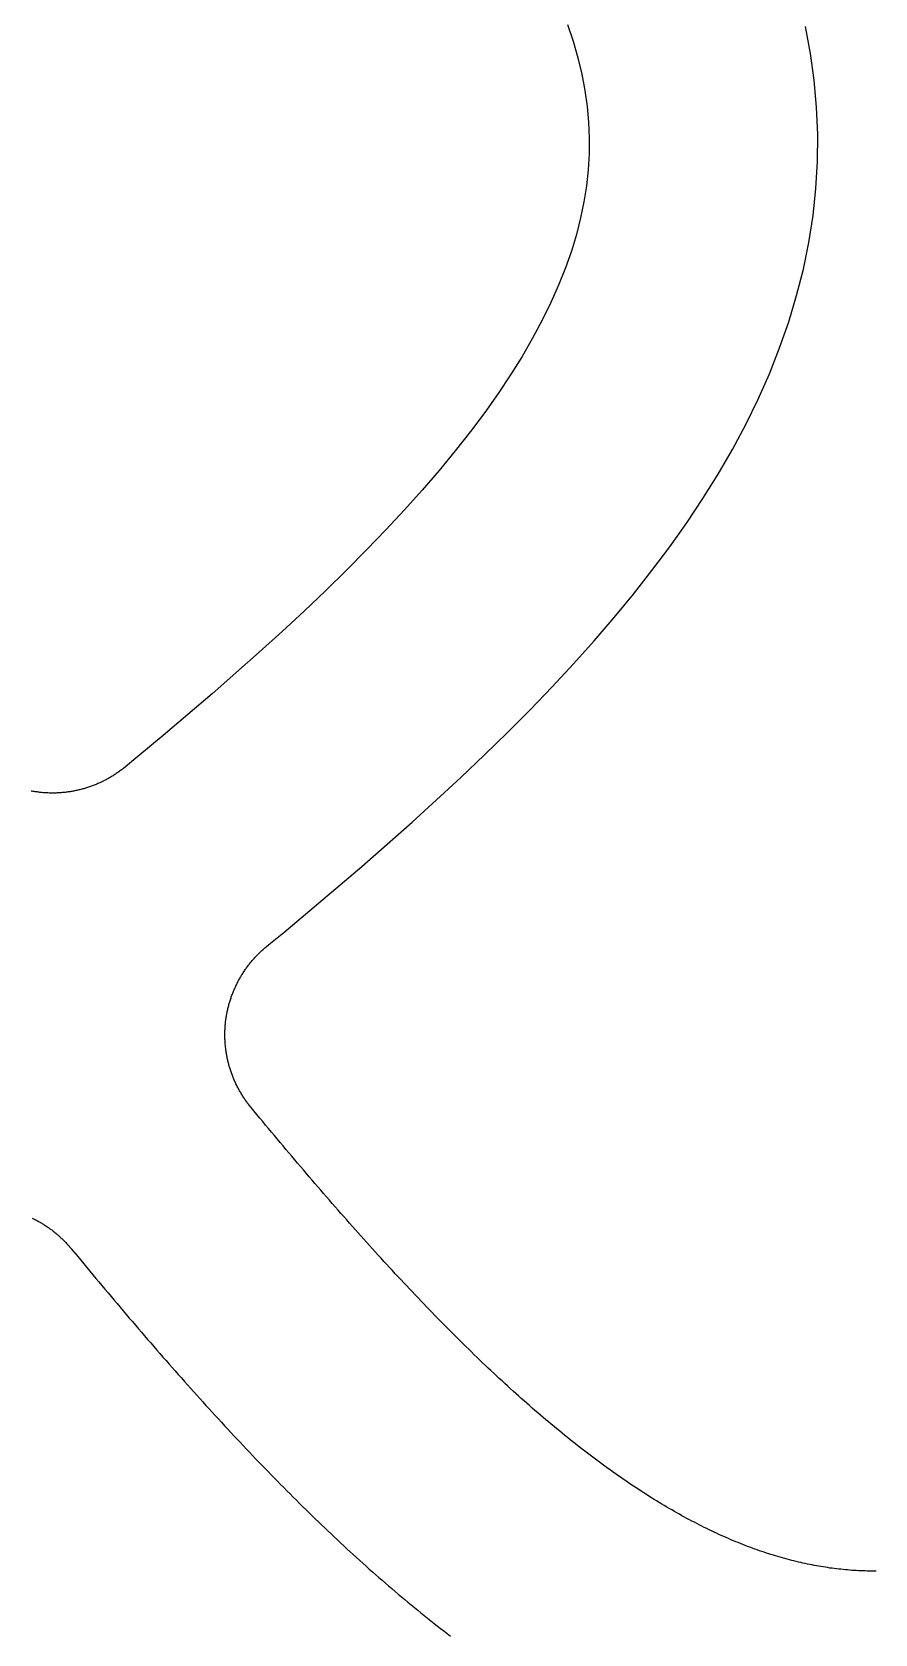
# Model space of a CAD drawing. Header units: millimetres. Extents: x 0 to 12, y 0 to 22.
# Drawn here: x 4.525 to 6, y 5.39 to 8.195 of the extents above; entities that cross this region are included whole.
import ezdxf

# ---------------------------------------------------------------- set-up
doc = ezdxf.new("R2010")
doc.units = ezdxf.units.MM
doc.layers.add('CUT_HOLE', color=3, linetype='Continuous')

msp = doc.modelspace()

# ---------------------------------------------------------------- linework, layer by layer
at = {"layer": 'CUT_HOLE'}
for points in [[(5.4621, 8.2082), (5.4719, 8.1788), (5.4802, 8.1498), (5.487, 8.1211), (5.4923, 8.0928), (5.4963, 8.0648), (5.4988, 8.037), (5.4999, 8.0092), (5.4997, 7.9815), (5.4981, 7.9538), (5.4951, 7.9259), (5.4907, 7.8978), (5.4849, 7.8694), (5.4776, 7.8406), (5.4688, 7.8115), (5.4584, 7.7819), (5.4465, 7.7518), (5.433, 7.7213), (5.4178, 7.6903), (5.401, 7.6589), (5.3825, 7.627), (5.3624, 7.5947), (5.3407, 7.562), (5.3173, 7.5288), (5.2923, 7.4954), (5.2657, 7.4615), (5.2376, 7.4274), (5.2079, 7.3929), (5.1768, 7.3582), (5.1443, 7.3233), (5.1105, 7.2881), (5.0753, 7.2527), (5.0389, 7.217), (5.0012, 7.1812), (4.9625, 7.1453), (4.9227, 7.1091), (4.8819, 7.0728), (4.8401, 7.0364), (4.7976, 6.9999), (4.7542, 6.9632), (4.7101, 6.9264), (4.685, 6.9057), (4.6839, 6.9049), (4.6825, 6.9038), (4.6811, 6.9027), (4.6797, 6.9017), (4.6783, 6.9006), (4.6769, 6.8996), (4.6754, 6.8986), (4.674, 6.8976), (4.6725, 6.8966), (4.6711, 6.8956), (4.6696, 6.8947), (4.6681, 6.8937), (4.6667, 6.8928), (4.6652, 6.8919), (4.6637, 6.8909), (4.6621, 6.8901), (4.6606, 6.8892), (4.6591, 6.8883), (4.6576, 6.8874), (4.656, 6.8866), (4.6545, 6.8858), (4.6529, 6.885), (4.6514, 6.8842), (4.6498, 6.8834), (4.6482, 6.8826), (4.6466, 6.8818), (4.645, 6.8811), (4.6435, 6.8803), (4.6419, 6.8796), (4.6402, 6.8789), (4.6386, 6.8782), (4.637, 6.8776), (4.6354, 6.8769), (4.6338, 6.8762), (4.6321, 6.8756), (4.6305, 6.875), (4.6288, 6.8744), (4.6272, 6.8738), (4.6255, 6.8732), (4.6238, 6.8727), (4.6222, 6.8721), (4.6205, 6.8716), (4.6188, 6.8711), (4.6171, 6.8706), (4.6155, 6.8701), (4.6138, 6.8696), (4.6121, 6.8691), (4.6104, 6.8687), (4.6087, 6.8683), (4.607, 6.8679), (4.6052, 6.8675), (4.6035, 6.8671), (4.6018, 6.8667), (4.6001, 6.8664), (4.5984, 6.866), (4.5966, 6.8657), (4.5949, 6.8654), (4.5932, 6.8651), (4.5915, 6.8648), (4.5897, 6.8646), (4.588, 6.8643), (4.5862, 6.8641), (4.5845, 6.8639), (4.5828, 6.8637), (4.581, 6.8635), (4.5793, 6.8633), (4.5775, 6.8632), (4.5758, 6.863), (4.574, 6.8629), (4.5723, 6.8628), (4.5705, 6.8627), (4.5687, 6.8626), (4.567, 6.8625), (4.5652, 6.8625), (4.5635, 6.8625), (4.5617, 6.8625), (4.56, 6.8625), (4.5582, 6.8625), (4.5565, 6.8625), (4.5547, 6.8625), (4.5529, 6.8626), (4.5512, 6.8627), (4.5494, 6.8628), (4.5477, 6.8629), (4.5459, 6.863), (4.5442, 6.8631), (4.5424, 6.8633), (4.5407, 6.8635), (4.5389, 6.8636), (4.5372, 6.8638), (4.5355, 6.8641), (4.5337, 6.8643), (4.532, 6.8645), (4.5302, 6.8648), (4.5285, 6.8651), (4.5268, 6.8654), (4.525, 6.8657), (4.5233, 6.866)], [(6.0019, 5.5), (5.9981, 5.5), (5.9942, 5.5), (5.9904, 5.5001), (5.9866, 5.5002), (5.9827, 5.5003), (5.9789, 5.5004), (5.9751, 5.5006), (5.9712, 5.5007), (5.9674, 5.5009), (5.9635, 5.5012), (5.9597, 5.5014), (5.9559, 5.5017), (5.952, 5.5021), (5.9482, 5.5024), (5.9443, 5.5028), (5.9404, 5.5032), (5.9366, 5.5036), (5.9327, 5.504), (5.9288, 5.5045), (5.925, 5.505), (5.9211, 5.5055), (5.9172, 5.5061), (5.9133, 5.5067), (5.9094, 5.5073), (5.9055, 5.5079), (5.9016, 5.5086), (5.8977, 5.5093), (5.8938, 5.51), (5.8899, 5.5108), (5.8859, 5.5115), (5.882, 5.5123), (5.8781, 5.5132), (5.8741, 5.514), (5.8702, 5.5149), (5.8662, 5.5158), (5.8623, 5.5168), (5.8583, 5.5178), (5.8543, 5.5188), (5.8503, 5.5198), (5.8463, 5.5208), (5.8423, 5.5219), (5.8383, 5.5231), (5.8343, 5.5242), (5.8303, 5.5254), (5.8262, 5.5266), (5.8222, 5.5278), (5.8181, 5.5291), (5.8141, 5.5304), (5.81, 5.5317), (5.8059, 5.533), (5.8019, 5.5344), (5.7978, 5.5358), (5.7937, 5.5373), (5.7896, 5.5387), (5.7855, 5.5402), (5.7813, 5.5418), (5.7772, 5.5433), (5.7731, 5.5449), (5.7689, 5.5465), (5.7647, 5.5482), (5.7606, 5.5499), (5.7564, 5.5516), (5.7522, 5.5533), (5.748, 5.5551), (5.7438, 5.5569), (5.7396, 5.5587), (5.7354, 5.5606), (5.7311, 5.5625), (5.7269, 5.5644), (5.7227, 5.5664), (5.7184, 5.5684), (5.7141, 5.5704), (5.7098, 5.5725), (5.7056, 5.5746), (5.7013, 5.5767), (5.697, 5.5788), (5.6927, 5.581), (5.6883, 5.5832), (5.684, 5.5855), (5.6797, 5.5877), (5.6753, 5.59), (5.671, 5.5924), (5.6666, 5.5947), (5.6622, 5.5971), (5.6578, 5.5996), (5.6534, 5.602), (5.6491, 5.6045), (5.6446, 5.6071), (5.6402, 5.6096), (5.6358, 5.6122), (5.6314, 5.6148), (5.6269, 5.6175), (5.6225, 5.6202), (5.618, 5.6229), (5.6136, 5.6257), (5.6091, 5.6284), (5.6046, 5.6313), (5.6001, 5.6341), (5.5956, 5.637), (5.5911, 5.6399), (5.5866, 5.6428), (5.5821, 5.6458), (5.5775, 5.6488), (5.573, 5.6518), (5.5685, 5.6549), (5.5639, 5.658), (5.5593, 5.6611), (5.5548, 5.6643), (5.5502, 5.6675), (5.5456, 5.6707), (5.541, 5.674), (5.5364, 5.6772), (5.5318, 5.6806), (5.5272, 5.6839), (5.5226, 5.6873), (5.518, 5.6907), (5.5133, 5.6941), (5.5087, 5.6976), (5.5041, 5.7011), (5.4994, 5.7046), (5.4948, 5.7082), (5.4901, 5.7118), (5.4854, 5.7154), (5.4807, 5.719), (5.4761, 5.7227), (5.4714, 5.7264), (5.4667, 5.7302), (5.462, 5.7339), (5.4573, 5.7377), (5.4525, 5.7416), (5.4478, 5.7454), (5.4431, 5.7493), (5.4384, 5.7532), (5.4336, 5.7572), (5.4289, 5.7612), (5.4241, 5.7652), (5.4194, 5.7692), (5.4146, 5.7733), (5.4099, 5.7774), (5.4051, 5.7815), (5.4003, 5.7856), (5.3955, 5.7898), (5.3907, 5.794), (5.3859, 5.7982), (5.3811, 5.8025), (5.3763, 5.8068), (5.3715, 5.8111), (5.3667, 5.8154), (5.3619, 5.8198), (5.3571, 5.8242), (5.3523, 5.8286), (5.3474, 5.8331), (5.3426, 5.8376), (5.3377, 5.8421), (5.3329, 5.8466), (5.328, 5.8512), (5.3232, 5.8557), (5.3183, 5.8603), (5.3135, 5.865), (5.3086, 5.8696), (5.3037, 5.8743), (5.2988, 5.879), (5.294, 5.8838), (5.2891, 5.8885), (5.2842, 5.8933), (5.2793, 5.8982), (5.2744, 5.903), (5.2695, 5.9079), (5.2646, 5.9127), (5.2597, 5.9177), (5.2548, 5.9226), (5.2498, 5.9275), (5.2449, 5.9325), (5.24, 5.9375), (5.2351, 5.9426), (5.2301, 5.9476), (5.2252, 5.9527), (5.2203, 5.9578), (5.2153, 5.9629), (5.2104, 5.9681), (5.2054, 5.9732), (5.2005, 5.9784), (5.1955, 5.9837), (5.1905, 5.9889), (5.1856, 5.9942), (5.1806, 5.9994), (5.1756, 6.0047), (5.1707, 6.0101), (5.1657, 6.0154), (5.1607, 6.0208), (5.1557, 6.0262), (5.1507, 6.0316), (5.1457, 6.037), (5.1407, 6.0424), (5.1357, 6.0479), (5.1308, 6.0534), (5.1257, 6.0589), (5.1207, 6.0644), (5.1157, 6.07), (5.1107, 6.0755), (5.1057, 6.0811), (5.1007, 6.0867), (5.0957, 6.0924), (5.0906, 6.098), (5.0856, 6.1037), (5.0806, 6.1093), (5.0756, 6.115), (5.0705, 6.1207), (5.0655, 6.1265), (5.0605, 6.1322), (5.0554, 6.138), (5.0504, 6.1438), (5.0453, 6.1496), (5.0403, 6.1554), (5.0352, 6.1612), (5.0302, 6.1671), (5.0251, 6.173), (5.0201, 6.1788), (5.015, 6.1847), (5.0099, 6.1907), (5.0049, 6.1966), (4.9998, 6.2025), (4.9947, 6.2085), (4.9896, 6.2145), (4.9846, 6.2205), (4.9795, 6.2265), (4.9744, 6.2325), (4.9693, 6.2385), (4.9642, 6.2446), (4.9592, 6.2506), (4.9541, 6.2567), (4.949, 6.2628), (4.9439, 6.2689), (4.9388, 6.275), (4.9337, 6.2812), (4.9286, 6.2873), (4.9235, 6.2934), (4.9184, 6.2996), (4.9133, 6.3058), (4.9082, 6.312), (4.907, 6.3133), (4.9059, 6.3147), (4.9049, 6.3161), (4.9038, 6.3175), (4.9027, 6.3189), (4.9017, 6.3203), (4.9006, 6.3217), (4.8996, 6.3231), (4.8986, 6.3246), (4.8976, 6.326), (4.8966, 6.3275), (4.8956, 6.3289), (4.8947, 6.3304), (4.8937, 6.3319), (4.8928, 6.3333), (4.8919, 6.3348), (4.8909, 6.3363), (4.8901, 6.3379), (4.8892, 6.3394), (4.8883, 6.3409), (4.8874, 6.3424), (4.8866, 6.344), (4.8858, 6.3455), (4.885, 6.3471), (4.8842, 6.3486), (4.8834, 6.3502), (4.8826, 6.3518), (4.8818, 6.3534), (4.8811, 6.355), (4.8803, 6.3565), (4.8796, 6.3581), (4.8789, 6.3598), (4.8782, 6.3614), (4.8776, 6.363), (4.8769, 6.3646), (4.8762, 6.3662), (4.8756, 6.3679), (4.875, 6.3695), (4.8744, 6.3712), (4.8738, 6.3728), (4.8732, 6.3745), (4.8727, 6.3762), (4.8721, 6.3778), (4.8716, 6.3795), (4.8711, 6.3812), (4.8706, 6.3829), (4.8701, 6.3845), (4.8696, 6.3862), (4.8691, 6.3879), (4.8687, 6.3896), (4.8683, 6.3913), (4.8679, 6.393), (4.8675, 6.3948), (4.8671, 6.3965), (4.8667, 6.3982), (4.8664, 6.3999), (4.866, 6.4016), (4.8657, 6.4034), (4.8654, 6.4051), (4.8651, 6.4068), (4.8648, 6.4085), (4.8646, 6.4103), (4.8643, 6.412), (4.8641, 6.4138), (4.8639, 6.4155), (4.8637, 6.4172), (4.8635, 6.419), (4.8633, 6.4207), (4.8632, 6.4225), (4.863, 6.4242), (4.8629, 6.426), (4.8628, 6.4277), (4.8627, 6.4295), (4.8626, 6.4313), (4.8625, 6.433), (4.8625, 6.4348), (4.8625, 6.4365), (4.8625, 6.4383), (4.8625, 6.44), (4.8625, 6.4418), (4.8625, 6.4435), (4.8625, 6.4453), (4.8626, 6.4471), (4.8627, 6.4488), (4.8628, 6.4506), (4.8629, 6.4523), (4.863, 6.4541), (4.8631, 6.4558), (4.8633, 6.4576), (4.8635, 6.4593), (4.8636, 6.4611), (4.8638, 6.4628), (4.8641, 6.4645), (4.8643, 6.4663), (4.8645, 6.468), (4.8648, 6.4698), (4.8651, 6.4715), (4.8654, 6.4732), (4.8657, 6.475), (4.866, 6.4767), (4.8663, 6.4784), (4.8667, 6.4801), (4.867, 6.4818), (4.8674, 6.4836), (4.8678, 6.4853), (4.8682, 6.487), (4.8687, 6.4887), (4.8691, 6.4904), (4.8696, 6.4921), (4.87, 6.4938), (4.8705, 6.4955), (4.871, 6.4971), (4.8715, 6.4988), (4.8721, 6.5005), (4.8726, 6.5022), (4.8732, 6.5038), (4.8737, 6.5055), (4.8743, 6.5071), (4.8749, 6.5088), (4.8755, 6.5104), (4.8762, 6.5121), (4.8768, 6.5137), (4.8775, 6.5153), (4.8782, 6.5169), (4.8789, 6.5186), (4.8796, 6.5202), (4.8803, 6.5218), (4.881, 6.5234), (4.8818, 6.525), (4.8825, 6.5265), (4.8833, 6.5281), (4.8841, 6.5297), (4.8849, 6.5313), (4.8857, 6.5328), (4.8865, 6.5344), (4.8874, 6.5359), (4.8882, 6.5374), (4.8891, 6.539), (4.89, 6.5405), (4.8909, 6.542), (4.8918, 6.5435), (4.8927, 6.545), (4.8936, 6.5465), (4.8946, 6.5479), (4.8955, 6.5494), (4.8965, 6.5509), (4.8975, 6.5523), (4.8985, 6.5538), (4.8995, 6.5552), (4.9005, 6.5566), (4.9016, 6.5581), (4.9026, 6.5595), (4.9037, 6.5609), (4.9048, 6.5622), (4.9058, 6.5636), (4.9069, 6.565), (4.908, 6.5664), (4.9092, 6.5677), (4.9103, 6.5691), (4.9114, 6.5704), (4.9126, 6.5717), (4.9138, 6.573), (4.915, 6.5743), (4.9161, 6.5756), (4.9173, 6.5769), (4.9186, 6.5782), (4.9198, 6.5794), (4.921, 6.5807), (4.9223, 6.5819), (4.9235, 6.5831), (4.9248, 6.5843), (4.9261, 6.5855), (4.9274, 6.5867), (4.9287, 6.5879), (4.93, 6.5891), (4.9313, 6.5902), (4.9326, 6.5914), (4.934, 6.5925), (4.9353, 6.5936), (4.9353, 6.5937), (4.9375, 6.5955), (4.9384, 6.5962), (4.9425, 6.5996), (4.9425, 6.5996), (4.9654, 6.6185), (5.0114, 6.6569), (5.0569, 6.6953), (5.1019, 6.7339), (5.1462, 6.7727), (5.19, 6.8115), (5.233, 6.8506), (5.2752, 6.8897), (5.3165, 6.9291), (5.357, 6.9686), (5.3964, 7.0084), (5.4349, 7.0483), (5.4723, 7.0885), (5.5085, 7.129), (5.5435, 7.1697), (5.5773, 7.2107), (5.6098, 7.252), (5.6409, 7.2937), (5.6706, 7.3357), (5.6988, 7.3782), (5.7254, 7.421), (5.7505, 7.4643), (5.7738, 7.508), (5.7955, 7.5522), (5.8153, 7.5968), (5.8332, 7.6419), (5.8491, 7.6875), (5.863, 7.7335), (5.8748, 7.7799), (5.8843, 7.8267), (5.8917, 7.8737), (5.8967, 7.921), (5.8995, 7.9684), (5.8999, 8.0158), (5.8979, 8.0633), (5.8936, 8.1106), (5.887, 8.1577), (5.8782, 8.2046)], [(4.525, 6.1182), (4.5265, 6.1175), (4.5281, 6.1167), (4.5297, 6.1159), (4.5313, 6.1151), (4.5328, 6.1143), (4.5344, 6.1135), (4.5359, 6.1126), (4.5374, 6.1118), (4.539, 6.1109), (4.5405, 6.11), (4.542, 6.1091), (4.5435, 6.1082), (4.545, 6.1073), (4.5465, 6.1064), (4.5479, 6.1054), (4.5494, 6.1045), (4.5509, 6.1035), (4.5523, 6.1025), (4.5538, 6.1015), (4.5552, 6.1005), (4.5566, 6.0995), (4.5581, 6.0984), (4.5595, 6.0974), (4.5609, 6.0963), (4.5622, 6.0952), (4.5636, 6.0942), (4.565, 6.0931), (4.5664, 6.092), (4.5677, 6.0908), (4.5691, 6.0897), (4.5704, 6.0886), (4.5717, 6.0874), (4.573, 6.0862), (4.5743, 6.085), (4.5756, 6.0839), (4.5769, 6.0827), (4.5782, 6.0814), (4.5794, 6.0802), (4.5807, 6.079), (4.5819, 6.0777), (4.5831, 6.0765), (4.5843, 6.0752), (4.5855, 6.0739), (4.5867, 6.0726), (4.5879, 6.0713), (4.5891, 6.07), (4.5902, 6.0687), (4.5914, 6.0674), (4.5925, 6.066), (4.5936, 6.0647), (4.5936, 6.0647), (4.5936, 6.0647), (4.5936, 6.0647), (4.5937, 6.0646), (4.5937, 6.0646), (4.5937, 6.0646), (4.5937, 6.0646), (4.5937, 6.0646), (4.5937, 6.0646), (4.5937, 6.0646), (4.5937, 6.0645), (4.5938, 6.0645), (4.5938, 6.0645), (4.5938, 6.0645), (4.5938, 6.0645), (4.5938, 6.0645), (4.5938, 6.0645), (4.5938, 6.0644), (4.5938, 6.0644), (4.5939, 6.0644), (4.5939, 6.0644), (4.5939, 6.0644), (4.5939, 6.0644), (4.5939, 6.0643), (4.5939, 6.0643), (4.5939, 6.0643), (4.5939, 6.0643), (4.594, 6.0643), (4.594, 6.0643), (4.594, 6.0643), (4.594, 6.0642), (4.594, 6.0642), (4.594, 6.0642), (4.594, 6.0642), (4.594, 6.0642), (4.5941, 6.0642), (4.5941, 6.0642), (4.5941, 6.0641), (4.5941, 6.0641), (4.5941, 6.0641), (4.5941, 6.0641), (4.5941, 6.0641), (4.5941, 6.0641), (4.5942, 6.064), (4.5942, 6.064), (4.5942, 6.064), (4.5942, 6.064), (4.5942, 6.064), (4.5942, 6.064), (4.5942, 6.064), (4.5942, 6.0639), (4.5943, 6.0639), (4.5943, 6.0639), (4.5943, 6.0639), (4.5943, 6.0639), (4.5943, 6.0639), (4.5943, 6.0639), (4.5943, 6.0638), (4.5943, 6.0638), (4.5944, 6.0638), (4.5944, 6.0638), (4.5944, 6.0638), (4.5944, 6.0638), (4.5944, 6.0637), (4.5944, 6.0637), (4.5944, 6.0637), (4.5944, 6.0637), (4.5945, 6.0637), (4.5945, 6.0637), (4.5945, 6.0637), (4.5945, 6.0636), (4.5945, 6.0636), (4.5945, 6.0636), (4.5945, 6.0636), (4.5945, 6.0636), (4.5946, 6.0636), (4.5946, 6.0636), (4.5946, 6.0635), (4.5946, 6.0635), (4.5946, 6.0635), (4.5946, 6.0635), (4.5946, 6.0635), (4.5946, 6.0635), (4.5947, 6.0634), (4.5947, 6.0634), (4.5947, 6.0634), (4.5947, 6.0634), (4.5947, 6.0634), (4.5947, 6.0634), (4.5947, 6.0634), (4.5947, 6.0633), (4.5947, 6.0633), (4.5948, 6.0633), (4.5948, 6.0633), (4.5948, 6.0633), (4.5948, 6.0633), (4.5948, 6.0633), (4.5948, 6.0632), (4.5948, 6.0632), (4.5948, 6.0632), (4.5949, 6.0632), (4.5949, 6.0632), (4.5949, 6.0632), (4.5949, 6.0631), (4.5949, 6.0631), (4.5949, 6.0631), (4.5949, 6.0631), (4.5949, 6.0631), (4.595, 6.0631), (4.595, 6.0631), (4.595, 6.063), (4.595, 6.063), (4.595, 6.063), (4.595, 6.063), (4.595, 6.063), (4.595, 6.063), (4.5951, 6.0629), (4.5951, 6.0629), (4.5951, 6.0629), (4.5951, 6.0629), (4.5951, 6.0629), (4.5951, 6.0629), (4.5951, 6.0629), (4.5951, 6.0628), (4.5952, 6.0628), (4.5952, 6.0628), (4.5952, 6.0628), (4.5952, 6.0628), (4.5952, 6.0628), (4.5952, 6.0628), (4.5952, 6.0627), (4.5952, 6.0627), (4.5953, 6.0627), (4.5953, 6.0627), (4.5953, 6.0627), (4.5953, 6.0627), (4.5953, 6.0626), (4.5953, 6.0626), (4.5953, 6.0626), (4.5953, 6.0626), (4.5954, 6.0626), (4.5954, 6.0626), (4.5954, 6.0626), (4.5954, 6.0625), (4.5954, 6.0625), (4.5954, 6.0625), (4.5954, 6.0625), (4.5954, 6.0625), (4.5955, 6.0625), (4.5955, 6.0625), (4.5955, 6.0624), (4.5955, 6.0624), (4.5955, 6.0624), (4.5955, 6.0624), (4.5955, 6.0624), (4.5955, 6.0624), (4.5956, 6.0623), (4.5956, 6.0623), (4.5956, 6.0623), (4.5956, 6.0623), (4.5956, 6.0623), (4.5956, 6.0623), (4.5956, 6.0623), (4.5956, 6.0622), (4.5957, 6.0622), (4.5957, 6.0622), (4.5957, 6.0622), (4.5957, 6.0622), (4.5957, 6.0622), (4.5957, 6.0622), (4.5957, 6.0621), (4.5957, 6.0621), (4.5958, 6.0621), (4.5958, 6.0621), (4.5958, 6.0621), (4.5958, 6.0621), (4.5958, 6.062), (4.5958, 6.062), (4.5958, 6.062), (4.5958, 6.062), (4.5959, 6.062), (4.5959, 6.062), (4.5959, 6.062), (4.5959, 6.0619), (4.5959, 6.0619), (4.5959, 6.0619), (4.5959, 6.0619), (4.5959, 6.0619), (4.596, 6.0619), (4.596, 6.0619), (4.596, 6.0618), (4.596, 6.0618), (4.596, 6.0618), (4.596, 6.0618), (4.596, 6.0618), (4.596, 6.0618), (4.596, 6.0617), (4.5961, 6.0617), (4.5961, 6.0617), (4.5961, 6.0617), (4.5961, 6.0617), (4.5961, 6.0617), (4.5961, 6.0617), (4.5961, 6.0616), (4.5961, 6.0616), (4.5962, 6.0616), (4.5962, 6.0616), (4.5962, 6.0616), (4.5962, 6.0616), (4.5962, 6.0616), (4.5962, 6.0615), (4.5962, 6.0615), (4.5962, 6.0615), (4.5963, 6.0615), (4.5963, 6.0615), (4.5963, 6.0615), (4.5963, 6.0614), (4.5963, 6.0614), (4.5963, 6.0614), (4.5963, 6.0614), (4.5963, 6.0614), (4.5964, 6.0614), (4.5964, 6.0614), (4.5964, 6.0613), (4.5964, 6.0613), (4.5964, 6.0613), (4.5964, 6.0613), (4.5964, 6.0613), (4.5964, 6.0613), (4.5965, 6.0613), (4.5965, 6.0612), (4.5965, 6.0612), (4.5965, 6.0612), (4.5965, 6.0612), (4.5965, 6.0612), (4.5965, 6.0612), (4.5965, 6.0611), (4.5966, 6.0611), (4.5966, 6.0611), (4.5966, 6.0611), (4.5966, 6.0611), (4.5966, 6.0611), (4.5966, 6.0611), (4.5966, 6.061), (4.5966, 6.061), (4.5967, 6.061), (4.5967, 6.061), (4.5967, 6.061), (4.5967, 6.061), (4.5967, 6.0609), (4.5967, 6.0609), (4.5967, 6.0609), (4.5967, 6.0609), (4.5968, 6.0609), (4.5968, 6.0609), (4.5968, 6.0609), (4.5968, 6.0608), (4.5968, 6.0608), (4.5968, 6.0608), (4.5968, 6.0608), (4.5968, 6.0608), (4.5969, 6.0608), (4.5969, 6.0608), (4.5969, 6.0607), (4.5969, 6.0607), (4.5969, 6.0607), (4.5969, 6.0607), (4.5969, 6.0607), (4.5969, 6.0607), (4.597, 6.0606), (4.597, 6.0606), (4.597, 6.0606), (4.597, 6.0606), (4.597, 6.0606), (4.597, 6.0606), (4.597, 6.0606), (4.597, 6.0605), (4.5971, 6.0605), (4.5971, 6.0605), (4.5971, 6.0605), (4.5971, 6.0605), (4.5971, 6.0605), (4.5971, 6.0605), (4.5971, 6.0604), (4.5971, 6.0604), (4.5972, 6.0604), (4.5972, 6.0604), (4.5972, 6.0604), (4.5972, 6.0604), (4.5972, 6.0603), (4.5972, 6.0603), (4.5972, 6.0603), (4.5972, 6.0603), (4.5973, 6.0603), (4.5973, 6.0603), (4.5973, 6.0603), (4.5973, 6.0602), (4.5973, 6.0602), (4.5973, 6.0602), (4.5973, 6.0602), (4.5973, 6.0602), (4.5974, 6.0602), (4.5974, 6.0602), (4.5974, 6.0601), (4.5974, 6.0601), (4.5974, 6.0601), (4.5974, 6.0601), (4.5974, 6.0601), (4.5974, 6.0601), (4.5974, 6.06), (4.5975, 6.06), (4.5975, 6.06), (4.5975, 6.06), (4.5975, 6.06), (4.5975, 6.06), (4.5975, 6.06), (4.5975, 6.0599), (4.5975, 6.0599), (4.5976, 6.0599), (4.5976, 6.0599), (4.5976, 6.0599), (4.5976, 6.0599), (4.5976, 6.0599), (4.5976, 6.0598), (4.5976, 6.0598), (4.5976, 6.0598), (4.5977, 6.0598), (4.5977, 6.0598), (4.5977, 6.0598), (4.5977, 6.0597), (4.5977, 6.0597), (4.5977, 6.0597), (4.5977, 6.0597), (4.5977, 6.0597), (4.5978, 6.0597), (4.5978, 6.0597), (4.5978, 6.0596), (4.5978, 6.0596), (4.5978, 6.0596), (4.5978, 6.0596), (4.5978, 6.0596), (4.5978, 6.0596), (4.5979, 6.0596), (4.5979, 6.0595), (4.5979, 6.0595), (4.5979, 6.0595), (4.5979, 6.0595), (4.5979, 6.0595), (4.5979, 6.0595), (4.5979, 6.0594), (4.598, 6.0594), (4.598, 6.0594), (4.598, 6.0594), (4.598, 6.0594), (4.598, 6.0594), (4.598, 6.0594), (4.598, 6.0593), (4.598, 6.0593), (4.5981, 6.0593), (4.5981, 6.0593), (4.5981, 6.0593), (4.5981, 6.0593), (4.5981, 6.0593), (4.5981, 6.0592), (4.5981, 6.0592), (4.5981, 6.0592), (4.5982, 6.0592), (4.5982, 6.0592), (4.5982, 6.0592), (4.5982, 6.0591), (4.5982, 6.0591), (4.5982, 6.0591), (4.5982, 6.0591), (4.5982, 6.0591), (4.5983, 6.0591), (4.5983, 6.0591), (4.5983, 6.059), (4.5983, 6.059), (4.5983, 6.059), (4.5983, 6.059), (4.5983, 6.059), (4.5983, 6.059), (4.5984, 6.059), (4.5984, 6.0589), (4.5984, 6.0589), (4.5984, 6.0589), (4.5984, 6.0589), (4.5984, 6.0589), (4.5984, 6.0589), (4.5984, 6.0588), (4.5985, 6.0588), (4.5985, 6.0588), (4.5985, 6.0588), (4.5985, 6.0588), (4.5985, 6.0588), (4.5985, 6.0588), (4.5985, 6.0587), (4.5985, 6.0587), (4.5986, 6.0587), (4.5986, 6.0587), (4.5986, 6.0587), (4.5986, 6.0587), (4.5986, 6.0587), (4.5986, 6.0586), (4.5986, 6.0586), (4.5986, 6.0586), (4.5987, 6.0586), (4.5987, 6.0586), (4.5987, 6.0586), (4.5987, 6.0585), (4.5987, 6.0585), (4.5987, 6.0585), (4.5987, 6.0585), (4.5987, 6.0585), (4.5988, 6.0585), (4.5988, 6.0585), (4.5988, 6.0584), (4.5988, 6.0584), (4.5988, 6.0584), (4.5988, 6.0584), (4.5988, 6.0584), (4.5988, 6.0584), (4.5988, 6.0583), (4.5989, 6.0583), (4.5989, 6.0583), (4.5989, 6.0583), (4.5989, 6.0583), (4.5989, 6.0583), (4.5989, 6.0583), (4.5989, 6.0582), (4.5989, 6.0582), (4.599, 6.0582), (4.599, 6.0582), (4.599, 6.0582), (4.599, 6.0582), (4.599, 6.0582), (4.599, 6.0581), (4.599, 6.0581), (4.599, 6.0581), (4.5991, 6.0581), (4.5991, 6.0581), (4.5991, 6.0581), (4.5991, 6.058), (4.5991, 6.058), (4.5991, 6.058), (4.5991, 6.058), (4.5991, 6.058), (4.5992, 6.058), (4.5992, 6.058), (4.5992, 6.0579), (4.5992, 6.0579), (4.5992, 6.0579), (4.5992, 6.0579), (4.5992, 6.0579), (4.5992, 6.0579), (4.5993, 6.0579), (4.5993, 6.0578), (4.5993, 6.0578), (4.5993, 6.0578), (4.5993, 6.0578), (4.5993, 6.0578), (4.5993, 6.0578), (4.5993, 6.0577), (4.5994, 6.0577), (4.5994, 6.0577), (4.5994, 6.0577), (4.5994, 6.0577), (4.5994, 6.0577), (4.5994, 6.0577), (4.5994, 6.0576), (4.5994, 6.0576), (4.5995, 6.0576), (4.5995, 6.0576), (4.5995, 6.0576), (4.5995, 6.0576), (4.5995, 6.0576), (4.5995, 6.0575), (4.5995, 6.0575), (4.5995, 6.0575), (4.5996, 6.0575), (4.5996, 6.0575), (4.5996, 6.0575), (4.5996, 6.0575), (4.5996, 6.0575), (4.6049, 6.0511), (4.6102, 6.0447), (4.6155, 6.0382), (4.6208, 6.0319), (4.6261, 6.0255), (4.6314, 6.0191), (4.6367, 6.0127), (4.642, 6.0063), (4.6473, 6), (4.6526, 5.9936), (4.658, 5.9873), (4.6633, 5.981), (4.6686, 5.9747), (4.6739, 5.9684), (4.6792, 5.962), (4.6846, 5.9558), (4.6899, 5.9495), (4.6952, 5.9432), (4.7006, 5.9369), (4.7059, 5.9307), (4.7113, 5.9245), (4.7166, 5.9182), (4.722, 5.912), (4.7273, 5.9058), (4.7327, 5.8996), (4.738, 5.8934), (4.7434, 5.8872), (4.7487, 5.8811), (4.7541, 5.8749), (4.7595, 5.8688), (4.7648, 5.8627), (4.7702, 5.8566), (4.7756, 5.8505), (4.7809, 5.8444), (4.7863, 5.8383), (4.7917, 5.8322), (4.7971, 5.8262), (4.8025, 5.8202), (4.8079, 5.8141), (4.8132, 5.8081), (4.8186, 5.8021), (4.824, 5.7962), (4.8294, 5.7902), (4.8348, 5.7842), (4.8403, 5.7783), (4.8457, 5.7724), (4.8511, 5.7665), (4.8565, 5.7606), (4.8619, 5.7547), (4.8673, 5.7489), (4.8728, 5.743), (4.8782, 5.7372), (4.8836, 5.7314), (4.8891, 5.7256), (4.8945, 5.7198), (4.8999, 5.714), (4.9054, 5.7083), (4.9108, 5.7026), (4.9163, 5.6968), (4.9217, 5.6911), (4.9272, 5.6855), (4.9327, 5.6798), (4.9381, 5.6742), (4.9436, 5.6685), (4.9491, 5.6629), (4.9545, 5.6573), (4.96, 5.6518), (4.9655, 5.6462), (4.971, 5.6407), (4.9765, 5.6352), (4.982, 5.6297), (4.9875, 5.6242), (4.993, 5.6187), (4.9985, 5.6133), (5.004, 5.6079), (5.0095, 5.6025), (5.015, 5.5971), (5.0206, 5.5917), (5.0261, 5.5864), (5.0316, 5.581), (5.0372, 5.5757), (5.0427, 5.5705), (5.0482, 5.5652), (5.0538, 5.56), (5.0594, 5.5547), (5.0649, 5.5495), (5.0705, 5.5444), (5.076, 5.5392), (5.0816, 5.5341), (5.0872, 5.529), (5.0928, 5.5239), (5.0984, 5.5188), (5.104, 5.5138), (5.1096, 5.5087), (5.1152, 5.5037), (5.1208, 5.4988), (5.1264, 5.4938), (5.132, 5.4889), (5.1376, 5.484), (5.1433, 5.4791), (5.1489, 5.4742), (5.1545, 5.4694), (5.1602, 5.4645), (5.1658, 5.4597), (5.1715, 5.455), (5.1771, 5.4502), (5.1828, 5.4455), (5.1885, 5.4408), (5.1942, 5.4361), (5.1999, 5.4315), (5.2055, 5.4269), (5.2112, 5.4223), (5.2169, 5.4177), (5.2227, 5.4132), (5.2284, 5.4086), (5.2341, 5.4041), (5.2398, 5.3997), (5.2456, 5.3952), (5.2513, 5.3908), (5.2571, 5.3864)]]:
    msp.add_lwpolyline(points, dxfattribs=at)

doc.saveas('drawing.dxf')
